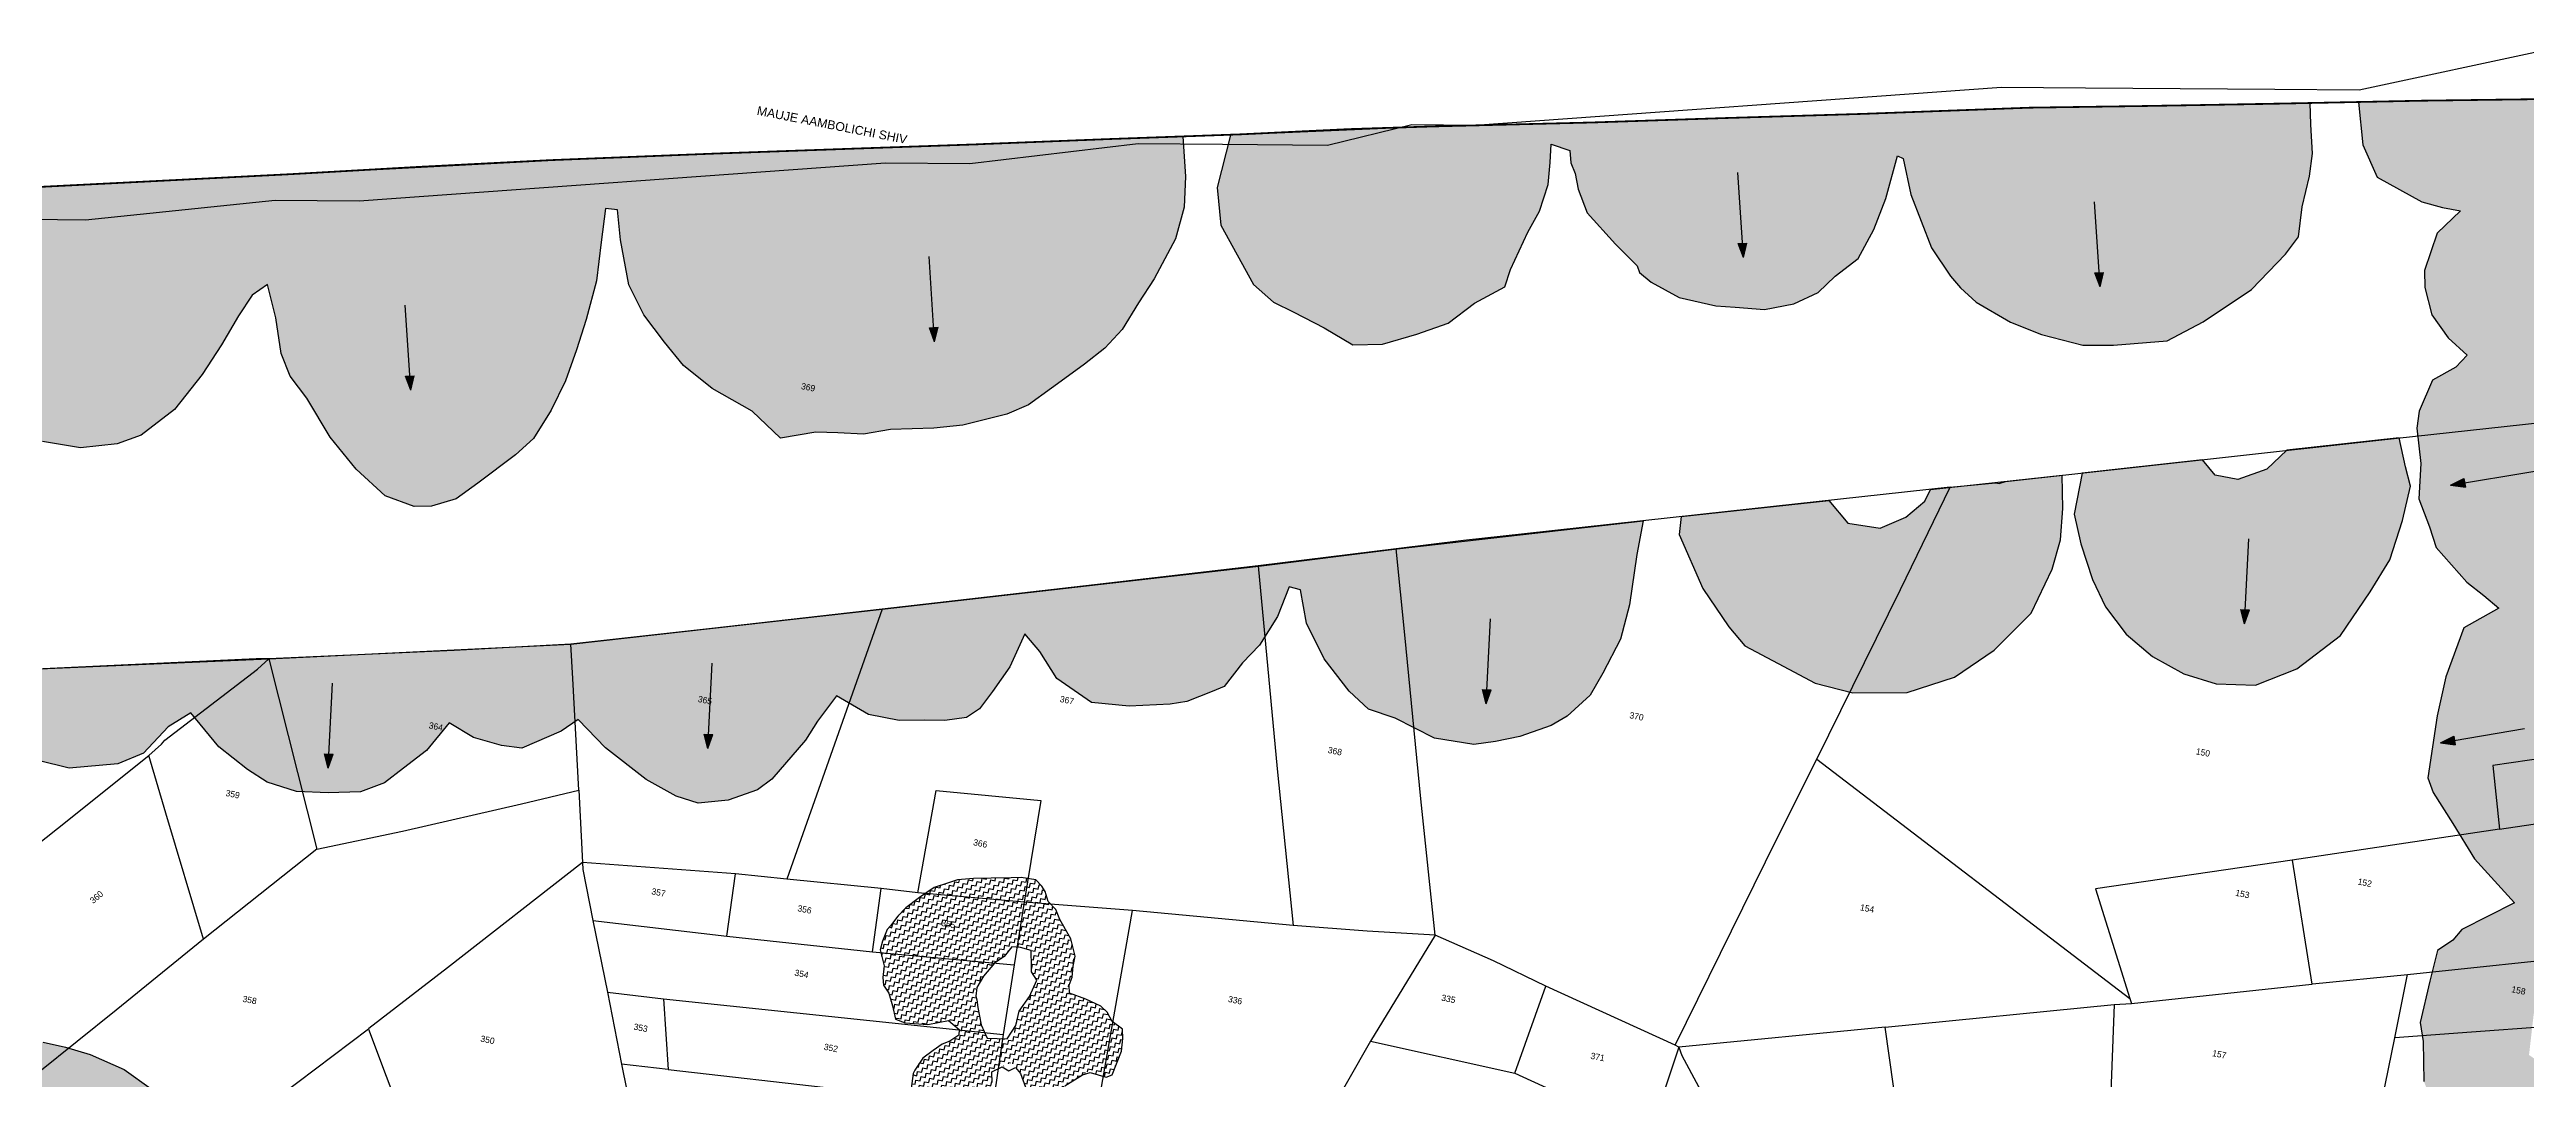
# Model space of a CAD drawing. Header units: metres. Extents: x 288063 to 291905, y 2022918 to 2025523.
# Drawn here: x 288739 to 290057, y 2024091 to 2024639 of the extents above; entities that cross this region are included whole.
import ezdxf
from ezdxf.enums import TextEntityAlignment as Align

# ---------------------------------------------------------------- set-up
doc = ezdxf.new("R2010")
doc.units = ezdxf.units.M
doc.header["$MEASUREMENT"] = 0
for name, color, linetype in [('POLY_HATCH', 12, 'Continuous'), ('POLY_PARCEL', 6, 'Continuous'), ('SYM_ARROW', 1, 'Continuous'), ('TEXT_MAPOUT', 7, 'Continuous'), ('TEXT_PARCEL', 7, 'Continuous'), ('V_BOUND_LINE', 7, 'Continuous'), ('VILLAGE BOUNDRY', 5, 'Continuous')]:
    doc.layers.add(name, color=color, linetype=linetype)
doc.styles.get("Standard").update_dxf_attribs({"font": 'arial.ttf'})
doc.styles.add('TEXT_MAP', font='', dxfattribs={"height": 1.8})
doc.styles.get('TEXT_MAP').set_extended_font_data('Kruti Dev 050')
pattern_1 = [(348.93553, (288210.5239, 2023679.785), (2.7416327, 1.8447693), [2.336635, -2.336635]), (78.93553, (288212.817, 2023679.3367), (-1.8447693, 2.7416327), [2.336635, -2.336635])]

# ---------------------------------------------------------------- blocks, each defined once
blk = doc.blocks.new('ARROWASPECT')
h = blk.add_hatch(color=256)
h.paths.add_polyline_path([(2.85, -2.85), (3.72, -1.98), (0, 0)])
h.paths.add_polyline_path([(0, 0), (1.98, -3.72), (2.85, -2.85)])
for points in [[(0, 0), (17.15, -17.15)], [(0, 0), (1.98, -3.72)], [(0, 0), (3.72, -1.98)], [(3.72, -1.98), (1.98, -3.72)]]:
    blk.add_lwpolyline(points)

msp = doc.modelspace()

# ---------------------------------------------------------------- hatches: boundary and pattern name
at = {"layer": 'POLY_HATCH'}
h = msp.add_hatch(dxfattribs=at)
h.set_pattern_fill('ZIGZAG', color=256, scale=18.693078, angle=-11.0645, style=0)
h.set_pattern_definition(pattern_1)
h.paths.add_polyline_path([(289938, 2024555.6), (289941.9, 2024571.9), (289943.6, 2024584), (289942.7, 2024599.3), (289942.4, 2024610.8), (289855.2, 2024609.2), (289793.3, 2024608.3), (289723.7, 2024605.7), (289595.3, 2024513.5), (289606.6, 2024507.3), (289626, 2024502.8), (289636.4, 2024502.1), (289651.9, 2024501), (289667.6, 2024503.9), (289680.6, 2024509.9), (289689.5, 2024518.6), (289701.8, 2024528), (289710.1, 2024543.5), (289716.6, 2024559.9), (289722.8, 2024582.6), (289725.8, 2024581.3), (289729.9, 2024562.1), (289740.8, 2024533.8), (289751, 2024518.7), (289756.3, 2024512.4), (289764.7, 2024504.8), (289782.9, 2024494.1), (289799.4, 2024487.6), (289821.3, 2024482), (289837.7, 2024482), (289866.3, 2024484.3), (289885.4, 2024494.4), (289911.1, 2024511.6), (289929.2, 2024530.4), (289936.2, 2024539.5)])
h = msp.add_hatch(dxfattribs=at)
h.set_pattern_fill('ZIGZAG', color=256, scale=18.693078, angle=-11.0645, style=0)
h.set_pattern_definition(pattern_1)
h.paths.add_polyline_path([(290069, 2024598.2), (290068.3, 2024612.9), (289968.1, 2024611.3), (289970.3, 2024588.6), (289978, 2024571.4), (290001.7, 2024558.2), (290012.7, 2024555.1), (290022.3, 2024553.4), (290009.9, 2024541.5), (290003.1, 2024521.7), (290003.3, 2024512.6), (290007, 2024498.1), (290015.8, 2024485.9), (290025.8, 2024476.7), (290019.8, 2024470.2), (290007.4, 2024463.4), (290000.4, 2024446.9), (289999.1, 2024437.8), (290001.3, 2024419), (290000.2, 2024400.1), (290005.9, 2024385.3), (290009.4, 2024374.3), (290025.7, 2024355.8), (290034.8, 2024348.8), (290042.7, 2024342), (290024.1, 2024331.5), (290014.6, 2024305.5), (290009.9, 2024284.8), (290005, 2024251.8), (290007.8, 2024243.9), (290018.3, 2024227.4), (290029.8, 2024208.7), (290051, 2024185.2), (290023, 2024171.1), (290018.2, 2024165.3), (290010.1, 2024159.8), (290006.1, 2024143.5), (290000.9, 2024121.6), (290002.4, 2024111.4), (290002.9, 2024090.1), (290012.1, 2024066.8), (290024.8, 2024057.8), (290042.5, 2024041.2), (290041.6, 2024033.2), (290030.4, 2024026.2), (290009, 2024022.4), (289992.9, 2024009.2), (289972, 2023993), (289963.7, 2023973.6), (289960.3, 2023959.8), (289957.3, 2023944.7), (289955.5, 2023928.6), (289956.6, 2023914), (289969.6, 2023893.1), (289980.9, 2023878.3), (289998.5, 2023866.4), (290031.1, 2023861.9), (290043.1, 2023908.3), (290037.7, 2023915.8), (290031.1, 2023928.9), (290028.9, 2023944.4), (290035.5, 2023954.9), (290056.4, 2023959.3), (290067.5, 2024001.3), (290092.3, 2024079.6), (290070.4, 2024096.1), (290058.8, 2024104.3), (290061.3, 2024126.1), (290068.2, 2024145.7), (290071.7, 2024162.6), (290081.7, 2024176.4), (290107.2, 2024193.9), (290109.3, 2024216.6), (290104.8, 2024246.4), (290085.6, 2024250.9), (290075.9, 2024268.5), (290083.7, 2024292.8), (290096.4, 2024304.2), (290076.5, 2024442)])
h = msp.add_hatch(dxfattribs=at)
h.set_pattern_fill('ZIGZAG', color=256, scale=18.693078, angle=-11.0645, style=0)
h.set_pattern_definition(pattern_1)
h.paths.add_polyline_path([(289526.1, 2024542.1), (289532.2, 2024553.3), (289536.9, 2024567.5), (289537.9, 2024579.1), (289538.5, 2024588.8), (289548.4, 2024585.6), (289549, 2024578.9), (289551.2, 2024573.2), (289552.9, 2024565), (289557.6, 2024552.3), (289572.7, 2024535.6), (289584.2, 2024524.1), (289585.5, 2024520.6), (289591.7, 2024515.4), (289595.3, 2024513.5), (289723.7, 2024605.7), (289704.4, 2024605), (289559.6, 2024600.4), (289475, 2024598.3), (289367.9, 2024593.6), (289360.7, 2024565.9), (289362.7, 2024545.8), (289380.1, 2024514.2), (289390.8, 2024504.9), (289401.6, 2024499.5), (289417.6, 2024491.1), (289433, 2024482.2), (289448.8, 2024482.4), (289466.9, 2024487.8), (289483.6, 2024493.6), (289497.7, 2024504.3), (289513.8, 2024513), (289516.9, 2024522.2)])
h = msp.add_hatch(dxfattribs=at)
h.set_pattern_fill('ZIGZAG', color=256, scale=18.693078, angle=-11.0645, style=0)
h.set_pattern_definition(pattern_1)
h.paths.add_polyline_path([(289318.8, 2024504.4), (289327.2, 2024517.2), (289338.6, 2024538.6), (289343.2, 2024555.4), (289343.8, 2024571.7), (289342.4, 2024593), (289247.6, 2024589.4), (289094.1, 2024583.9), (289021.5, 2024581), (288941, 2024576.8), (289018.4, 2024475.2), (289019.9, 2024479.5), (289025, 2024495.6), (289030.4, 2024516.2), (289033, 2024536.7), (289035.2, 2024554.6), (289041.7, 2024554), (289043.2, 2024538), (289047.7, 2024514.1), (289055.7, 2024498.1), (289066.6, 2024483.5), (289076.7, 2024471.1), (289092, 2024458.9), (289113.3, 2024446.8), (289128.4, 2024432.4), (289147.2, 2024435.6), (289158.9, 2024435.3), (289172.6, 2024434.6), (289186.9, 2024437), (289210, 2024437.8), (289225.4, 2024439.3), (289248.8, 2024445.3), (289260.3, 2024450.2), (289272.5, 2024459), (289281.7, 2024465.7), (289290.2, 2024471.9), (289301, 2024480.3), (289310.2, 2024490.3)])
h = msp.add_hatch(dxfattribs=at)
h.set_pattern_fill('ZIGZAG', color=256, scale=18.693078, angle=-11.0645, style=0)
h.set_pattern_definition(pattern_1)
h.paths.add_polyline_path([(289014, 2024463), (289018.4, 2024475.2), (288941, 2024576.8), (288788.8, 2024568.9), (288595, 2024559.1), (288593.1, 2024555.8), (288642.5, 2024465.1), (288644.2, 2024466.8), (288649.3, 2024479.6), (288656.3, 2024495.3), (288662.2, 2024521.7), (288668.8, 2024511.9), (288673.3, 2024491.3), (288681.2, 2024474.7), (288688.9, 2024464), (288705.9, 2024450.2), (288717.3, 2024441.4), (288735.6, 2024430.6), (288755.9, 2024427.3), (288775.4, 2024429.4), (288788.1, 2024434.1), (288805.9, 2024447.7), (288820.7, 2024466.4), (288831, 2024482.1), (288839.9, 2024497.5), (288847.3, 2024508.5), (288855.4, 2024514.3), (288859.8, 2024496.4), (288862.6, 2024477.5), (288867.5, 2024465.4), (288876.4, 2024453.8), (288888.7, 2024433), (288902.5, 2024415.9), (288918.1, 2024401.7), (288933.4, 2024396.1), (288942.6, 2024396.3), (288955.8, 2024400.2), (288967.3, 2024408.5), (288987.3, 2024423.6), (288996.9, 2024432.2), (289006.4, 2024447.4)])
h = msp.add_hatch(dxfattribs=at)
h.set_pattern_fill('ZIGZAG', color=256, scale=18.693078, angle=-11.0645, style=0)
h.set_pattern_definition(pattern_1)
h.paths.add_polyline_path([(288593.1, 2024555.8), (288583.5, 2024539.3), (288566.3, 2024528.2), (288545.6, 2024538.6), (288430.6, 2024439.3), (288460.1, 2024359.7), (288465.7, 2024349.3), (288473.3, 2024341.2), (288479.6, 2024332.8), (288477.7, 2024320), (288470.7, 2024314.8), (288474.9, 2024301.6), (288509.6, 2024273.1), (288530.9, 2024272.9), (288544.9, 2024274.1), (288554.1, 2024284.1), (288560.6, 2024290.7), (288571.8, 2024277.4), (288578.8, 2024269.4), (288596.1, 2024260.8), (288610.4, 2024260), (288629.2, 2024258.9), (288645.8, 2024259.6), (288657.9, 2024261.2), (288670.2, 2024267.3), (288675.6, 2024274.8), (288685.7, 2024282.6), (288692.4, 2024293.2), (288698.1, 2024299.2), (288709.4, 2024296.4), (288711.7, 2024288.1), (288717.2, 2024282.4), (288720.2, 2024271.3), (288725.8, 2024266.3), (288733.3, 2024260.9), (288749.8, 2024256.9), (288775.8, 2024259.1), (288789.4, 2024264.9), (288797.6, 2024273.5), (288759.4, 2024310.9), (288661.4, 2024306.5), (288652.4, 2024297.7), (288631.8, 2024296.5), (288605.5, 2024299.7), (288584.7, 2024300.5), (288562.3, 2024303.5), (288539.6, 2024298.1), (288509.4, 2024298.1), (288505.5, 2024304.8), (288511.3, 2024327.9), (288511.9, 2024344.2), (288506, 2024361.1), (288503.5, 2024372.1), (288518.7, 2024372.4), (288527.1, 2024378.6), (288533.7, 2024385.2), (288538, 2024397.5), (288541.8, 2024409.9), (288545.9, 2024424.2), (288544.4, 2024439.8), (288558.8, 2024436.3), (288576.4, 2024435.5), (288597.4, 2024435.3), (288616, 2024440.2), (288630.4, 2024453.1), (288642.5, 2024465.1)])
h = msp.add_hatch(dxfattribs=at)
h.set_pattern_fill('ZIGZAG', color=256, scale=18.693078, angle=-11.0645, style=0)
h.set_pattern_definition(pattern_1)
h.paths.add_polyline_path([(289919.3, 2024415.9), (289903.8, 2024410.4), (289891.8, 2024412.7), (289885, 2024421), (289821, 2024413.9), (289816.8, 2024392), (289820.3, 2024376.2), (289826.5, 2024357.3), (289833.5, 2024342.8), (289844.4, 2024328.2), (289858.5, 2024316.3), (289875.1, 2024307.1), (289892.4, 2024301.8), (289913.3, 2024301), (289935.3, 2024309.8), (289958.5, 2024327.5), (289974.2, 2024350.7), (289984.7, 2024367.7), (289991.4, 2024388.7), (289995.7, 2024406.9), (289993.1, 2024417.2), (289989.7, 2024432.6), (289929.9, 2024426)])
h.paths.add_polyline_path([(289753.1, 2024305.3), (289774.2, 2024319.6), (289793.9, 2024339.3), (289805, 2024362.7), (289809.4, 2024378.3), (289810.7, 2024395.1), (289810.3, 2024412.7), (289740.4, 2024405.1), (289737.3, 2024399), (289727.1, 2024390.5), (289713.5, 2024384.6), (289696.3, 2024387.3), (289686.3, 2024399.3), (289607.7, 2024390.7), (289606.5, 2024381.2), (289619.2, 2024352.5), (289633, 2024332.1), (289641.5, 2024321.9), (289659.3, 2024312.5), (289678.9, 2024302.1), (289698.9, 2024296.9), (289727.9, 2024297.1)])
h = msp.add_hatch(dxfattribs=at)
h.set_pattern_fill('ZIGZAG', color=256, scale=18.693078, angle=-11.0645, style=0)
h.set_pattern_definition(pattern_1)
h.paths.add_polyline_path([(289575.3, 2024325.6), (289580.1, 2024343.7), (289584, 2024370.5), (289587.5, 2024388.5), (289456.5, 2024373.5), (289388.7, 2024365.2), (289290.2, 2024294.4), (289293.9, 2024291.8), (289313.9, 2024289.9), (289335.8, 2024290.9), (289344.6, 2024292.4), (289358.1, 2024297.7), (289364.5, 2024300.3), (289374.2, 2024312.9), (289383.2, 2024322.3), (289392.8, 2024337.5), (289399.1, 2024353.3), (289405.1, 2024351.7), (289408.2, 2024334), (289417.6, 2024315.1), (289430.9, 2024297.9), (289441.3, 2024288.2), (289455.4, 2024283.5), (289476.3, 2024272.8), (289497.3, 2024269.4), (289508.8, 2024271.1), (289521.8, 2024273.8), (289538.4, 2024279.5), (289546.9, 2024284.6), (289559.3, 2024295.7), (289565.9, 2024307.4)])
h = msp.add_hatch(dxfattribs=at)
h.set_pattern_fill('ZIGZAG', color=256, scale=18.693078, angle=-11.0645, style=0)
h.set_pattern_definition(pattern_1)
h.paths.add_polyline_path([(289258.4, 2024328.3), (289266.4, 2024318.9), (289275.4, 2024304.6), (289290.2, 2024294.4), (289388.7, 2024365.2), (289382.9, 2024364.4), (289182.5, 2024341.4), (289057.7, 2024327.5), (289035, 2024267.8), (289035.2, 2024267.7), (289056.9, 2024250.9), (289072.8, 2024241.9), (289084.6, 2024238.3), (289100.6, 2024239.8), (289116.1, 2024245.4), (289123.8, 2024251), (289141.7, 2024271.8), (289148.1, 2024281.8), (289158.1, 2024295.4), (289175.2, 2024285.5), (289191.6, 2024282.3), (289204.8, 2024282.4), (289215.9, 2024282.2), (289227.4, 2024283.9), (289234.2, 2024288.4), (289241.2, 2024297.6), (289250.4, 2024310.8)])
h = msp.add_hatch(dxfattribs=at)
h.set_pattern_fill('ZIGZAG', color=256, scale=18.693078, angle=-11.0645, style=0)
h.set_pattern_definition(pattern_1)
h.paths.add_polyline_path([(289020.7, 2024282.7), (289035, 2024267.8), (289057.7, 2024327.5), (289016.9, 2024322.9), (288856.2, 2024315.1), (288786.7, 2024312.1), (288759.4, 2024310.9), (288797.6, 2024273.5), (288802.6, 2024278.8), (288814.6, 2024286.3), (288829.5, 2024268.3), (288844.8, 2024256.1), (288855.3, 2024249.4), (288870.8, 2024244.4), (288887.7, 2024243.8), (288904.9, 2024244.3), (288917.6, 2024249.1), (288927.7, 2024256.9), (288940, 2024266.3), (288952.1, 2024281), (288965, 2024273.2), (288979.9, 2024269), (288990.8, 2024267.5), (289011.6, 2024276.6)])
h = msp.add_hatch(dxfattribs=at)
h.set_pattern_fill('ZIGZAG', color=256, scale=18.693078, angle=-11.0645, style=0)
h.set_pattern_definition(pattern_1)
h.paths.add_polyline_path([(288832, 2024029.1), (288833, 2024038.3), (288831.9, 2024047.5), (288823.6, 2024056), (288821.5, 2024061.9), (288815.3, 2024068.1), (288806.7, 2024077.2), (288793.5, 2024086.2), (288779.2, 2024096.5), (288761.1, 2024104.5), (288748, 2024108.5), (288736.1, 2024111.1), (288721.8, 2024111.6), (288715, 2024108.5), (288704.2, 2024102.5), (288697.6, 2024103), (288700.4, 2024111.4), (288702.8, 2024121.5), (288705.2, 2024127.5), (288707.4, 2024130), (288711.7, 2024137.9), (288714, 2024144.4), (288719.3, 2024155.2), (288716.5, 2024160), (288714.6, 2024173.2), (288713.2, 2024178.7), (288708.8, 2024189), (288705.9, 2024193.1), (288703.9, 2024200.9), (288698.5, 2024210.1), (288690.5, 2024219.6), (288681.2, 2024229.1), (288671, 2024234.3), (288663.7, 2024237.8), (288658.3, 2024239.1), (288646.7, 2024242.1), (288637.5, 2024242.9), (288625.8, 2024244.4), (288613.2, 2024244.7), (288605.7, 2024244.1), (288593.5, 2024242.6), (288587.1, 2024239.6), (288585.3, 2024225.1), (288586.4, 2024211.3), (288610.2, 2024192.2), (288615.8, 2024191.6), (288622.1, 2024188.3), (288632.8, 2024183.5), (288635.8, 2024191.1), (288640.9, 2024194.1), (288647.7, 2024192.3), (288654.2, 2024187.3), (288661.8, 2024180.8), (288664.6, 2024172.3), (288666.8, 2024163.9), (288645.4, 2024147.1), (288680, 2024071.6), (288686.2, 2024057.9), (288691.7, 2024051.6), (288700.7, 2024035.4), (288708.1, 2024031.3), (288713, 2024030.1), (288715.8, 2024023.4), (288724.3, 2024015.1), (288727.7, 2024002), (288726.1, 2023996.1), (288728.6, 2023987.4), (288742.5, 2023981), (288740.1, 2023973.8), (288734.5, 2023960.7), (288752.2, 2023944.6), (288776.9, 2023946.4), (288773.8, 2023938.3), (288762.7, 2023934.6), (288760.9, 2023930.4), (288759.4, 2023928.2), (288759.9, 2023921.7), (288756.9, 2023918.8), (288753.5, 2023910.8), (288754.1, 2023909.4), (288838.1, 2023969.7), (288839.2, 2023974), (288840.1, 2023984.9), (288839.3, 2023990.2), (288836.1, 2023997.1), (288835.6, 2024005.8), (288835, 2024010.4), (288834.8, 2024014.4), (288834.9, 2024022.3)])
h = msp.add_hatch(dxfattribs=at)
h.set_pattern_fill('ZIGZAG', color=256, scale=18.693078, angle=-11.0645, style=0)
h.set_pattern_definition(pattern_1)
h.paths.add_polyline_path([(289304.9, 2024122.1), (289302.2, 2024127.1), (289298.8, 2024130.2), (289290.9, 2024134), (289280.5, 2024137.8), (289283.5, 2024145.6), (289284.9, 2024158.2), (289282.8, 2024166.1), (289273.2, 2024183.5), (289270.8, 2024186), (289269.3, 2024191.2), (289267.4, 2024194.1), (289264.3, 2024197.4), (289256.4, 2024198.7), (289251.1, 2024198.5), (289240.4, 2024198.3), (289231, 2024198.2), (289222.6, 2024197.4), (289217.3, 2024195.7), (289210.2, 2024193.4), (289202.4, 2024188.1), (289195.1, 2024182.5), (289190.8, 2024178.2), (289184.5, 2024169.5), (289182.7, 2024164.9), (289181.5, 2024160.2), (289183.6, 2024151.8), (289182.9, 2024145.5), (289183.1, 2024141.5), (289186, 2024137.2), (289189.9, 2024123.2), (289194.8, 2024121.4), (289206.8, 2024120.5), (289217.7, 2024122.7), (289225.3, 2024116.3), (289218.5, 2024111.6), (289209.6, 2024106.7), (289204.1, 2024102.6), (289199.8, 2024096.2), (289199, 2024094.4), (289197.9, 2024086.4), (289197.6, 2024082.3), (289196.1, 2024076.9), (289193.6, 2024064.4), (289212.7, 2024063.2), (289218.6, 2024064), (289222, 2024057.2), (289213.1, 2024053.7), (289209.2, 2024051.5), (289198.2, 2024048.4), (289203.7, 2024031.8), (289210.5, 2024022.5), (289222.6, 2024032.2), (289230.2, 2024035.7), (289232.8, 2024046.3), (289230.1, 2024065), (289232.9, 2024074.6), (289241.5, 2024077.9), (289241.1, 2024083.9), (289240.9, 2024095.4), (289251.3, 2024100.4), (289256.1, 2024094.4), (289260.9, 2024080.9), (289261.2, 2024072.3), (289261.6, 2024065.3), (289262.7, 2024056.9), (289267.3, 2024060.2), (289265, 2024076.9), (289277.2, 2024084.4), (289279.6, 2024087.9), (289291.5, 2024095.3), (289301.6, 2024092.5), (289304.9, 2024093.8), (289309.8, 2024106.3), (289310.6, 2024113.1), (289310.3, 2024118.1)])
h.paths.add_polyline_path([(289260.9, 2024135.4), (289255.4, 2024127.6), (289252, 2024112.8), (289238.4, 2024113.3), (289235.1, 2024120.4), (289232.4, 2024135.2), (289231.7, 2024138.5), (289239.6, 2024151.4), (289247.4, 2024156.7), (289252, 2024162.6), (289261.7, 2024159.8), (289262.1, 2024148.4), (289264.8, 2024144.1)], flags=16)

# ---------------------------------------------------------------- linework, layer by layer
for points in [[(289367.9, 2024593.6), (289360.7, 2024565.9), (289362.7, 2024545.8), (289380.1, 2024514.2), (289390.8, 2024504.9), (289401.6, 2024499.5), (289417.6, 2024491.1), (289433, 2024482.2), (289448.8, 2024482.4), (289466.9, 2024487.8), (289483.6, 2024493.6), (289497.7, 2024504.3), (289513.8, 2024513), (289516.9, 2024522.2), (289526.1, 2024542.1), (289532.2, 2024553.3), (289536.9, 2024567.5), (289537.9, 2024579.1), (289538.5, 2024588.8), (289548.4, 2024585.6), (289549, 2024578.9), (289551.2, 2024573.2), (289552.9, 2024565), (289557.6, 2024552.3), (289572.7, 2024535.6), (289584.2, 2024524.1), (289585.5, 2024520.6), (289591.7, 2024515.4), (289606.6, 2024507.3), (289626, 2024502.8), (289636.4, 2024502.1), (289651.9, 2024501), (289667.6, 2024503.9), (289680.6, 2024509.9), (289689.5, 2024518.6), (289701.8, 2024528), (289710.1, 2024543.5), (289716.6, 2024559.9), (289722.8, 2024582.6), (289725.8, 2024581.3), (289729.9, 2024562.1), (289740.8, 2024533.8), (289751, 2024518.7), (289756.3, 2024512.4), (289764.7, 2024504.8), (289782.9, 2024494.1), (289799.4, 2024487.6), (289821.3, 2024482), (289837.7, 2024482), (289866.3, 2024484.3), (289885.4, 2024494.4), (289911.1, 2024511.6), (289929.2, 2024530.4), (289936.2, 2024539.5), (289938, 2024555.6), (289941.9, 2024571.9), (289943.6, 2024584), (289942.7, 2024599.3), (289942.4, 2024610.8), (289855.2, 2024609.2), (289793.3, 2024608.3), (289704.4, 2024605), (289559.6, 2024600.4), (289475, 2024598.3), (289367.9, 2024593.6)], [(290068.3, 2024612.9), (289968.1, 2024611.3), (289970.3, 2024588.6), (289978, 2024571.4), (290001.7, 2024558.2), (290012.7, 2024555.1), (290022.3, 2024553.4), (290009.9, 2024541.5), (290003.1, 2024521.7), (290003.3, 2024512.6), (290007, 2024498.1), (290015.8, 2024485.9), (290025.8, 2024476.7), (290019.8, 2024470.2), (290007.4, 2024463.4), (290000.4, 2024446.9), (289999.1, 2024437.8), (290001.3, 2024419), (290000.2, 2024400.1), (290005.9, 2024385.3), (290009.4, 2024374.3), (290025.7, 2024355.8), (290034.8, 2024348.8), (290042.7, 2024342), (290024.1, 2024331.5), (290014.6, 2024305.5), (290009.9, 2024284.8), (290005, 2024251.8), (290007.8, 2024243.9), (290018.3, 2024227.4), (290029.8, 2024208.7), (290051, 2024185.2), (290023, 2024171.1), (290018.2, 2024165.3), (290010.1, 2024159.8), (290006.1, 2024143.5), (290000.9, 2024121.6), (290002.4, 2024111.4), (290002.9, 2024090.1)], [(288595, 2024559.1), (288788.8, 2024568.9), (289021.5, 2024581), (289094.1, 2024583.9), (289247.6, 2024589.4), (289342.4, 2024593)], [(289342.4, 2024593), (289343.8, 2024571.7), (289343.2, 2024555.4), (289338.6, 2024538.6), (289327.2, 2024517.2), (289318.8, 2024504.4), (289310.2, 2024490.3), (289301, 2024480.3), (289290.2, 2024471.9), (289281.7, 2024465.7), (289272.5, 2024459), (289260.3, 2024450.2), (289248.8, 2024445.3), (289225.4, 2024439.3), (289210, 2024437.8), (289186.9, 2024437), (289172.6, 2024434.6), (289158.9, 2024435.3), (289147.2, 2024435.6), (289128.4, 2024432.4), (289113.3, 2024446.8), (289092, 2024458.9), (289076.7, 2024471.1), (289066.6, 2024483.5), (289055.7, 2024498.1), (289047.7, 2024514.1), (289043.2, 2024538), (289041.7, 2024554), (289035.2, 2024554.6), (289033, 2024536.7), (289030.4, 2024516.2), (289025, 2024495.6), (289019.9, 2024479.5), (289014, 2024463), (289006.4, 2024447.4), (288996.9, 2024432.2), (288987.3, 2024423.6), (288967.3, 2024408.5), (288955.8, 2024400.2), (288942.6, 2024396.3), (288933.4, 2024396.1), (288918.1, 2024401.7), (288902.5, 2024415.9), (288888.7, 2024433), (288876.4, 2024453.8), (288867.5, 2024465.4), (288862.6, 2024477.5), (288859.8, 2024496.4), (288855.4, 2024514.3), (288847.3, 2024508.5), (288839.9, 2024497.5), (288831, 2024482.1), (288820.7, 2024466.4), (288805.9, 2024447.7), (288788.1, 2024434.1), (288775.4, 2024429.4), (288755.9, 2024427.3), (288735.6, 2024430.6)], [(289821, 2024413.9), (289816.8, 2024392), (289820.3, 2024376.2), (289826.5, 2024357.3), (289833.5, 2024342.8), (289844.4, 2024328.2), (289858.5, 2024316.3), (289875.1, 2024307.1), (289892.4, 2024301.8), (289913.3, 2024301), (289935.3, 2024309.8), (289958.5, 2024327.5), (289974.2, 2024350.7), (289984.7, 2024367.7), (289991.4, 2024388.7), (289995.7, 2024406.9), (289993.1, 2024417.2), (289989.7, 2024432.6)], [(289989.7, 2024432.6), (289929.9, 2024426), (289919.3, 2024415.9), (289903.8, 2024410.4), (289891.8, 2024412.7), (289885, 2024421), (289821, 2024413.9)], [(289989.7, 2024432.6), (289989.7, 2024432.6)], [(289607.7, 2024390.7), (289606.5, 2024381.2), (289619.2, 2024352.5), (289633, 2024332.1), (289641.5, 2024321.9), (289659.3, 2024312.5), (289678.9, 2024302.1), (289698.9, 2024296.9), (289727.9, 2024297.1), (289753.1, 2024305.3), (289774.2, 2024319.6), (289793.9, 2024339.3), (289805, 2024362.7), (289809.4, 2024378.3), (289810.7, 2024395.1), (289810.3, 2024412.7)], [(289607.7, 2024390.7), (289686.3, 2024399.3), (289696.3, 2024387.3), (289713.5, 2024384.6), (289727.1, 2024390.5), (289737.3, 2024399), (289740.4, 2024405.1), (289810.3, 2024412.7)], [(288661.4, 2024306.5), (288786.7, 2024312.1), (288856.2, 2024315.1), (289016.9, 2024322.9), (289182.5, 2024341.4), (289382.9, 2024364.4), (289456.5, 2024373.5), (289587.5, 2024388.5), (289584, 2024370.5), (289580.1, 2024343.7), (289575.3, 2024325.6), (289565.9, 2024307.4), (289559.3, 2024295.7), (289546.9, 2024284.6), (289538.4, 2024279.5), (289521.8, 2024273.8), (289508.8, 2024271.1), (289497.3, 2024269.4), (289476.3, 2024272.8), (289455.4, 2024283.5), (289441.3, 2024288.2), (289430.9, 2024297.9), (289417.6, 2024315.1), (289408.2, 2024334), (289405.1, 2024351.7), (289399.1, 2024353.3), (289392.8, 2024337.5), (289383.2, 2024322.3), (289374.2, 2024312.9), (289364.5, 2024300.3), (289358.1, 2024297.7), (289344.6, 2024292.4), (289335.8, 2024290.9), (289313.9, 2024289.9), (289293.9, 2024291.8), (289275.4, 2024304.6), (289266.4, 2024318.9), (289258.4, 2024328.3), (289250.4, 2024310.8), (289241.2, 2024297.6), (289234.2, 2024288.4), (289227.4, 2024283.9), (289215.9, 2024282.2), (289204.8, 2024282.4), (289191.6, 2024282.3), (289175.2, 2024285.5), (289158.1, 2024295.4), (289148.1, 2024281.8), (289141.7, 2024271.8), (289123.8, 2024251), (289116.1, 2024245.4), (289100.6, 2024239.8), (289084.6, 2024238.3), (289072.8, 2024241.9), (289056.9, 2024250.9), (289035.2, 2024267.7), (289020.7, 2024282.7), (289011.6, 2024276.6), (288990.8, 2024267.5), (288979.9, 2024269), (288965, 2024273.2), (288952.1, 2024281), (288940, 2024266.3), (288927.7, 2024256.9), (288917.6, 2024249.1), (288904.9, 2024244.3), (288887.7, 2024243.8), (288870.8, 2024244.4), (288855.3, 2024249.4), (288844.8, 2024256.1), (288829.5, 2024268.3), (288814.6, 2024286.3), (288802.6, 2024278.8), (288789.4, 2024264.9), (288775.8, 2024259.1), (288749.8, 2024256.9), (288733.3, 2024260.9)], [(289279.6, 2024087.9), (289289, 2024093.7), (289293.2, 2024094.9), (289301.6, 2024092.5), (289304.9, 2024093.8), (289309.8, 2024106.3), (289310.6, 2024113.1), (289310.3, 2024118.1), (289304.9, 2024122.1), (289302.2, 2024127.1), (289298.8, 2024130.2), (289290.9, 2024134), (289282.1, 2024137.2), (289281.9, 2024141.5), (289283.5, 2024145.6), (289284.1, 2024151.5), (289285.2, 2024156.9), (289282.8, 2024166.1), (289277.1, 2024176.4), (289274.9, 2024181.7), (289270.8, 2024186), (289269.3, 2024191.2), (289267.4, 2024194.1), (289264.3, 2024197.4), (289256.4, 2024198.7), (289251.1, 2024198.5), (289240.4, 2024198.3), (289231, 2024198.2), (289222.6, 2024197.4), (289217.3, 2024195.7), (289210.2, 2024193.4), (289202.4, 2024188.1), (289195.1, 2024182.5), (289190.8, 2024178.2), (289187, 2024173), (289185.2, 2024171.1), (289182.7, 2024164.9), (289181.5, 2024160.2), (289183.6, 2024151.8), (289182.9, 2024145.5), (289183.1, 2024141.5), (289186, 2024137.2), (289187.9, 2024130.4), (289189.5, 2024123.4), (289194.8, 2024121.4), (289206.8, 2024120.5), (289217.7, 2024122.7), (289223.4, 2024117.9), (289223.3, 2024114.9), (289218.5, 2024111.6), (289214.4, 2024110), (289209.6, 2024106.7), (289204.1, 2024102.6), (289199.8, 2024096.2), (289199, 2024094.4), (289197.9, 2024086.4)], [(289233.4, 2024129.6), (289235.1, 2024120.4), (289238.4, 2024113.3), (289249, 2024112.9), (289253.6, 2024120), (289255.4, 2024127.6), (289260.9, 2024135.4), (289264.8, 2024144.1), (289262, 2024148.6), (289262, 2024151.3), (289261.7, 2024159.8), (289256, 2024161.4), (289251.4, 2024161.8), (289247.4, 2024156.7), (289242.3, 2024153.2), (289236.4, 2024146.2), (289232.8, 2024140.2), (289232.4, 2024135.5), (289232.8, 2024133.7), (289233.4, 2024129.6)], [(288736.1, 2024111.1), (288748, 2024108.5), (288761.1, 2024104.5), (288779.2, 2024096.5), (288793.5, 2024086.2)], [(289241, 2024089.6), (289240.9, 2024095.4), (289246.4, 2024098), (289249.9, 2024095.8), (289253.5, 2024097.6), (289256.1, 2024094.4), (289258.7, 2024087.2)]]:
    msp.add_lwpolyline(points, dxfattribs=at)
at = {"layer": 'POLY_PARCEL'}
for points in [[(289750.8, 2024406.3), (289774.9, 2024408.7), (289776.9, 2024408.3), (289780.2, 2024409.4), (289894.1, 2024422), (289977.2, 2024431.3), (290076.5, 2024442)], [(289750.8, 2024406.3), (289632.5, 2024393.4), (289524.3, 2024381.6), (289491.9, 2024378), (289456, 2024373.6)], [(289679.9, 2024261.6), (289724.3, 2024351.9), (289750.8, 2024406.3)], [(289456, 2024373.6), (289382.5, 2024364.6)], [(289476.7, 2024168.1), (289469.1, 2024240.5), (289460.6, 2024327.8), (289456, 2024373.6)], [(289382.5, 2024364.6), (289295.5, 2024354.5), (289182.5, 2024341.4)], [(289382.5, 2024364.6), (289392.6, 2024256.6), (289401.1, 2024173.1)], [(289182.5, 2024341.4), (289091.8, 2024331.2), (289016.9, 2024322.9)], [(289182.5, 2024341.4), (289131.8, 2024197.9)], [(289016.9, 2024322.9), (288954.7, 2024319.4), (288856.2, 2024315.1)], [(289021, 2024245.2), (289017.8, 2024304.6), (289016.9, 2024322.9)], [(288856.2, 2024315.1), (288849.3, 2024315), (288728.4, 2024309.4), (288688.4, 2024307.6), (288628.7, 2024306.1), (288560.3, 2024303.9)], [(288792.3, 2024263.6), (288799, 2024269.6), (288800.8, 2024271.8), (288850, 2024309.5), (288856.2, 2024315.1)], [(288856.2, 2024315.1), (288881.7, 2024213.8)], [(288679, 2024173.5), (288743.6, 2024224.7), (288792.3, 2024263.6)], [(288821.3, 2024165.9), (288801.3, 2024233), (288792.3, 2024263.6)], [(289604.5, 2024109.5), (289658.6, 2024219.3), (289679.9, 2024261.6)], [(289679.9, 2024261.6), (289846.4, 2024134.4)], [(290083.7, 2024230.5), (290078.5, 2024263.9), (290039.5, 2024258.3), (290043, 2024224.4)], [(288881.7, 2024213.8), (288927.3, 2024223.3), (288990.5, 2024237.9), (289021, 2024245.2)], [(289021, 2024245.2), (289023.1, 2024206.7)], [(289201.4, 2024190.6), (289211.2, 2024245), (289266.9, 2024239.6), (289258, 2024185.6)], [(290043, 2024224.4), (290083.7, 2024230.5)], [(288881.7, 2024213.8), (288821.3, 2024165.9)], [(290043, 2024224.4), (289932.7, 2024207.9)], [(289023.1, 2024206.7), (288951.2, 2024150.6), (288909.4, 2024118.3), (288909.2, 2024118.1)], [(289023.1, 2024206.7), (289023.2, 2024202.9), (289028.6, 2024175.9)], [(289104.4, 2024200.7), (289023.1, 2024206.7)], [(289099.9, 2024167.5), (289104.4, 2024200.7)], [(289131.8, 2024197.9), (289104.4, 2024200.7)], [(289932.7, 2024207.9), (289828.2, 2024192.6), (289846.4, 2024134.4)], [(289932.7, 2024207.9), (289943.2, 2024142)], [(289182, 2024192.8), (289131.8, 2024197.9)], [(289177.3, 2024159.2), (289182, 2024192.8)], [(289201.4, 2024190.6), (289182, 2024192.8)], [(289258, 2024185.6), (289201.4, 2024190.6)], [(289028.6, 2024175.9), (289036.4, 2024137.7)], [(289028.6, 2024175.9), (289099.9, 2024167.5)], [(289258, 2024185.6), (289252.7, 2024152.2)], [(289315.7, 2024181.1), (289258, 2024185.6)], [(289296.8, 2024074.1), (289315.7, 2024181.1)], [(289401.1, 2024173.1), (289315.7, 2024181.1)], [(289476.7, 2024168.1), (289440.6, 2024170.1), (289401.1, 2024173.1)], [(288821.3, 2024165.9), (288774.9, 2024128.1), (288712.4, 2024078.1), (288686.2, 2024057.9)], [(289099.9, 2024167.5), (289177.3, 2024159.2)], [(289476.7, 2024168.1), (289442.4, 2024111.7)], [(289535.7, 2024140.9), (289507.7, 2024154.3), (289476.7, 2024168.1)], [(289177.3, 2024159.2), (289252.7, 2024152.2)], [(289252.7, 2024152.2), (289246.8, 2024115.1)], [(289943.2, 2024142), (289943.5, 2024142.1), (289994.2, 2024147.1)], [(289987.4, 2024113.4), (289994.2, 2024147.1)], [(289994.2, 2024147.1), (290095.1, 2024157.7)], [(289036.4, 2024137.7), (289043.7, 2024099.4)], [(289036.4, 2024137.7), (289066.2, 2024134.2)], [(289066.2, 2024134.2), (289068.6, 2024096.6)], [(289066.2, 2024134.2), (289246.8, 2024115.1)], [(289519.2, 2024094.6), (289535.7, 2024140.9)], [(289604.5, 2024109.5), (289535.7, 2024140.9)], [(289846.4, 2024134.4), (289847.3, 2024131.7)], [(289847.3, 2024131.7), (289943.2, 2024142)], [(289716.2, 2024119), (289838, 2024131.2)], [(289838, 2024131.2), (289834.1, 2024028.6)], [(289838, 2024131.2), (289847.3, 2024131.7)], [(290105.8, 2024122.1), (290028.2, 2024116.5), (289987.4, 2024113.4)], [(288909.2, 2024118.1), (288833.9, 2024061.3), (288723.5, 2023977.8)], [(288909.2, 2024118.1), (288936.9, 2024044.4)], [(289246.8, 2024115.1), (289241.4, 2024077.6)], [(289442.4, 2024111.7), (289394, 2024027.1)], [(289442.4, 2024111.7), (289519.2, 2024094.6)], [(289606.4, 2024108.4), (289590.8, 2024061.8)], [(289606.4, 2024108.4), (289604.5, 2024109.5)], [(289716.2, 2024119), (289606.4, 2024108.4)], [(289606.4, 2024108.4), (289608, 2024104), (289657.3, 2024012.3), (289676.4, 2023976), (289678.2, 2023973.6)], [(289734.5, 2023993.7), (289723, 2024071.3), (289716.2, 2024119)], [(289980.7, 2024080.5), (289987.4, 2024113.4)], [(289043.7, 2024099.4), (289049.2, 2024072.3)], [(289068.6, 2024096.6), (289043.7, 2024099.4)], [(289068.6, 2024096.6), (289158.8, 2024086.3)], [(289519.2, 2024094.6), (289590.8, 2024061.8)]]:
    msp.add_lwpolyline(points, dxfattribs=at)
at = {"layer": 'V_BOUND_LINE', "const_width": 0.935}
msp.add_lwpolyline([(290068.3, 2024612.9), (290001.3, 2024612), (289918.6, 2024610.3), (289855.2, 2024609.2), (289793.3, 2024608.3), (289704.4, 2024605), (289631.8, 2024602.8), (289559.6, 2024600.4), (289475, 2024598.3), (289431.2, 2024596.9), (289373, 2024594.1), (289303.3, 2024591.6), (289237.4, 2024589), (289237.4, 2024589), (289233.3, 2024588.8), (289164.5, 2024586.4), (289094.1, 2024583.9), (289006.5, 2024580.4), (288936, 2024576.8), (288867.4, 2024572.9), (288796.8, 2024569.3), (288707.7, 2024564.8)], dxfattribs=at)
at = {"layer": 'VILLAGE BOUNDRY'}
for p, q in [((290069.4, 2024639.2), (289968.4, 2024617.6)), ((289778.1, 2024619.1), (289498, 2024598.8)), ((289822.8, 2024618.7), (289778.1, 2024619.1)), ((289923.6, 2024618), (289822.8, 2024618.7)), ((289968.4, 2024617.6), (289923.6, 2024618)), ((289464.3, 2024599.1), (289419.5, 2024588.2)), ((289498, 2024598.8), (289464.3, 2024599.1)), ((289318.7, 2024589), (289229.1, 2024578.5)), ((289363.5, 2024588.7), (289318.7, 2024589)), ((289419.5, 2024588.2), (289363.5, 2024588.7)), ((289184.2, 2024578.8), (288904.1, 2024558.6)), ((289229.1, 2024578.5), (289184.2, 2024578.8)), ((288859.4, 2024558.9), (288758.5, 2024548.5)), ((288904.1, 2024558.6), (288859.4, 2024558.9)), ((288758.5, 2024548.5), (288713.7, 2024548.9))]:
    msp.add_line(p, q, dxfattribs=at)

# ---------------------------------------------------------------- block references
at = {"layer": 'SYM_ARROW'}
for p, xscale, yscale, zscale, rotation in [((289640.8, 2024528.6), 1.869307799792269, 1.869307799792269, 1.869307799792269, 138.7941408734349), ((289830.6, 2024513), 1.869307799792269, 1.869307799792269, 1.869307799792269, 138.7941408734349), ((289210.4, 2024483.8), 1.869307799792269, 1.869307799792269, 1.869307799792269, 138.7941408734349), ((288931.6, 2024458), 1.869307799792269, 1.869307799792269, 1.869307799792269, 138.7941408734349), ((290017.1, 2024407.4), 1.869307799792269, 1.869307799792269, 1.869307799792269, 54.56811042593562), ((289907.4, 2024333.7), 1.86930779979227, 1.86930779979227, 1.86930779979227, 132.0393027167864), ((289503.9, 2024291.1), 1.86930779979227, 1.86930779979227, 1.86930779979227, 132.0393027167864), ((289089.7, 2024267.4), 1.86930779979227, 1.86930779979227, 1.86930779979227, 132.0393027167864), ((288887.6, 2024256.9), 1.86930779979227, 1.86930779979227, 1.86930779979227, 132.0393027167864), ((290011.7, 2024270.4), 1.869307799792269, 1.869307799792269, 1.869307799792269, 54.56811042593562)]:
    msp.add_blockref('ARROWASPECT', p, dxfattribs=dict(at, xscale=xscale, yscale=yscale, zscale=zscale, rotation=rotation))

# ---------------------------------------------------------------- texts
at = {"layer": 'TEXT_MAPOUT'}
msp.add_text('MAUJE AAMBOLICHI SHIV', height=4.673, rotation=348.9355, dxfattribs=at).set_placement((289155.4, 2024596.8), align=Align.CENTER)
at = {"layer": 'TEXT_PARCEL', "style": 'TEXT_MAP'}
for s, rotation, p in [('369', 348.9355, (289142.8, 2024457.9)), ('365', 348.9355, (289087.9, 2024291.4)), ('367', 348.9355, (289280.5, 2024291.4)), ('364', 348.9355, (288944.7, 2024277.4)), ('370', 348.9355, (289583.6, 2024282.8)), ('368', 348.9355, (289423.1, 2024264.3)), ('150', 348.9355, (289885, 2024263.6)), ('359', 348.9355, (288836.6, 2024241.4)), ('366', 348.9355, (289234.4, 2024215.2)), ('360', 40.4597, (288765.5, 2024187)), ('357', 348.9355, (289063.2, 2024189.1)), ('153', 348.9355, (289906, 2024188.3)), ('152', 348.9355, (289971.1, 2024194.3)), ('356', 348.9355, (289140.9, 2024180.1)), ('355', 348.9355, (289217.4, 2024172.3)), ('154', 348.9355, (289706.3, 2024180.6)), ('354', 348.9355, (289139.3, 2024145.8)), ('358', 348.9355, (288845.6, 2024131.9)), ('336', 348.9355, (289370, 2024131.8)), ('335', 348.9355, (289483.5, 2024132.5)), ('158', 348.9355, (290052.9, 2024137)), ('353', 348.9355, (289053.7, 2024117.1)), ('350', 348.9355, (288972.2, 2024110.7)), ('352', 348.9355, (289154.9, 2024106.4)), ('157', 348.9355, (289893.7, 2024103)), ('371', 348.9355, (289562.9, 2024101.6))]:
    msp.add_text(s, height=3.36, rotation=rotation, dxfattribs=at).set_placement(p, align=Align.CENTER)

doc.saveas('drawing.dxf')
